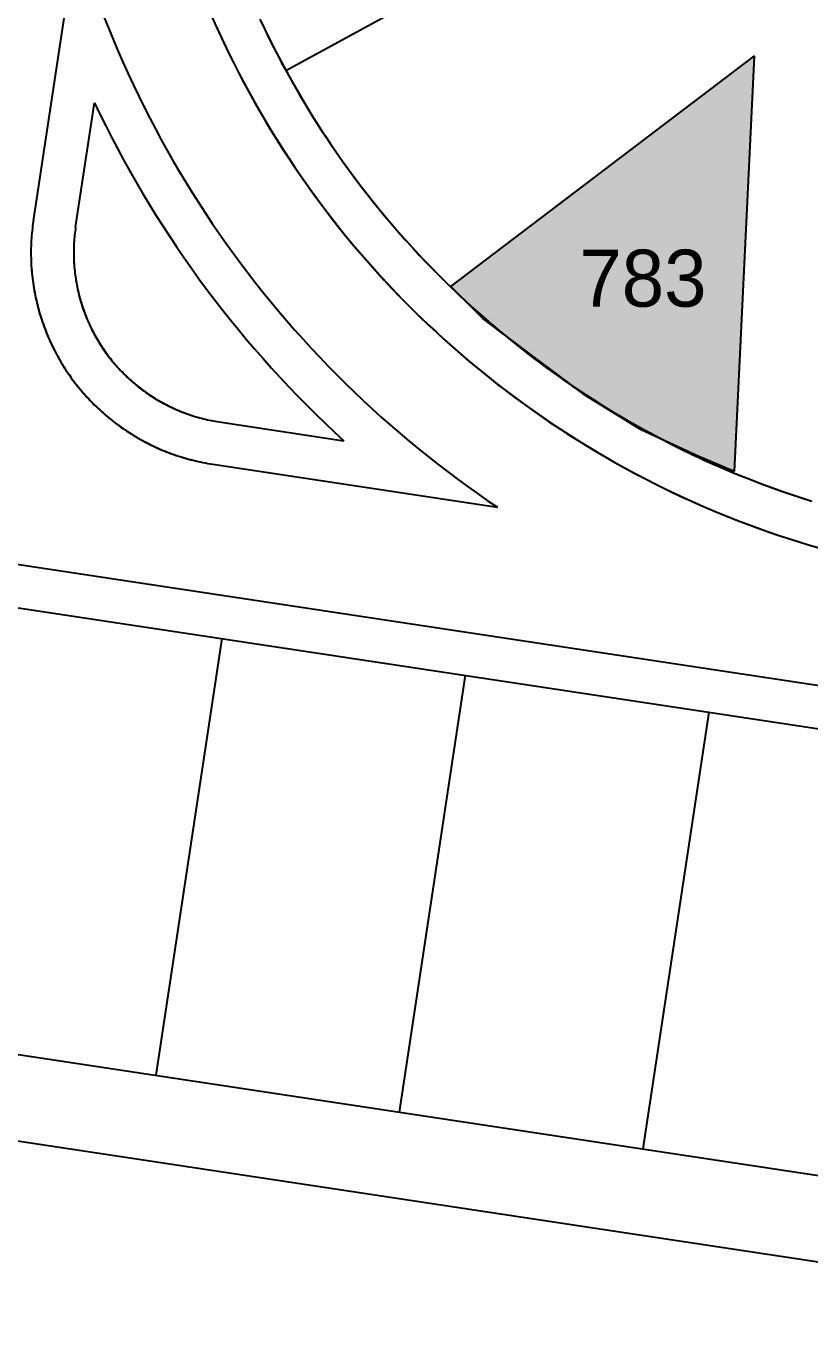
# Model space of a CAD drawing. Header units: metres. Extents: x 680594 to 684853, y 828874 to 830078.
# Drawn here: x 681835 to 681889.9, y 829496.6 to 829589.2 of the extents above; entities that cross this region are included whole.
import ezdxf
from ezdxf.enums import TextEntityAlignment as Align

# ---------------------------------------------------------------- set-up
doc = ezdxf.new("R2010")
doc.units = ezdxf.units.M
for name, color, linetype in [('PLOT_LINES', 7, 'Continuous'), ('PLOT_NUMBERS', 7, 'Continuous'), ('SELECTED_PLOTS', 3, 'Continuous')]:
    doc.layers.add(name, color=color, linetype=linetype)

msp = doc.modelspace()

# ---------------------------------------------------------------- hatches: boundary and pattern name
at = {"layer": 'SELECTED_PLOTS'}
h = msp.add_hatch(color=3, dxfattribs=at)
h.dxf.hatch_style = 1
h.paths.add_polyline_path([(681884.626, 829557.975), (681882, 829559.1), (681878.1, 829560.9), (681874.2, 829563.3), (681870.6, 829566), (681867, 829568.7), (681864.757, 829570.943), (681886.04, 829587.121)])

# ---------------------------------------------------------------- linework, layer by layer
at = {"layer": 'PLOT_LINES'}
for points in [[(681853.181, 829586.115), (681880.392, 829600.965)], [(681853.181, 829586.115), (681880.392, 829600.965)], [(681835.469, 829575.554), (681838.488, 829595.522)], [(681835.469, 829575.554), (681838.488, 829595.522)], [(681848.002, 829589.867), (681848.318, 829589.155), (681848.643, 829588.446), (681848.977, 829587.742), (681849.318, 829587.041), (681849.668, 829586.344), (681850.026, 829585.652), (681850.392, 829584.964), (681850.766, 829584.28), (681851.148, 829583.6), (681851.538, 829582.925), (681851.936, 829582.255), (681852.342, 829581.589), (681852.756, 829580.929), (681853.177, 829580.273), (681853.606, 829579.622), (681854.042, 829578.976), (681854.486, 829578.335), (681854.938, 829577.7), (681855.397, 829577.069), (681855.863, 829576.445), (681856.337, 829575.826), (681856.817, 829575.212), (681857.305, 829574.604), (681857.8, 829574.002), (681858.302, 829573.406), (681858.811, 829572.815), (681859.327, 829572.231), (681859.85, 829571.653), (681860.38, 829571.08), (681860.916, 829570.515), (681861.459, 829569.955), (681862.008, 829569.402), (681862.563, 829568.855), (681863.126, 829568.315), (681863.694, 829567.782), (681864.269, 829567.255), (681864.849, 829566.735), (681865.436, 829566.222), (681866.029, 829565.715), (681866.627, 829565.216), (681867.232, 829564.724), (681867.842, 829564.239), (681868.458, 829563.761), (681869.079, 829563.29), (681869.706, 829562.827), (681870.338, 829562.371), (681870.976, 829561.922), (681871.619, 829561.481), (681872.267, 829561.048), (681872.92, 829560.622), (681873.578, 829560.204), (681874.24, 829559.793), (681874.908, 829559.391), (681875.58, 829558.996), (681876.257, 829558.609), (681876.938, 829558.23), (681877.624, 829557.859), (681878.314, 829557.496), (681879.008, 829557.142), (681879.706, 829556.795), (681880.408, 829556.457), (681881.114, 829556.127), (681881.824, 829555.805), (681882.538, 829555.491), (681883.256, 829555.186), (681883.976, 829554.89), (681884.701, 829554.601), (681885.428, 829554.322), (681886.159, 829554.051), (681886.893, 829553.788), (681887.63, 829553.534), (681888.37, 829553.289), (681889.113, 829553.052), (681889.858, 829552.825), (681890.607, 829552.606)], [(681840.445, 829589.826), (681840.762, 829589.026), (681841.089, 829588.23), (681841.425, 829587.438), (681841.77, 829586.65), (681842.125, 829585.865), (681842.488, 829585.085), (681842.861, 829584.31), (681843.243, 829583.538), (681843.634, 829582.772), (681844.034, 829582.009), (681844.442, 829581.252), (681844.86, 829580.5), (681845.286, 829579.752), (681845.721, 829579.009), (681846.165, 829578.272), (681846.617, 829577.54), (681847.078, 829576.813), (681847.547, 829576.092), (681848.025, 829575.376), (681848.511, 829574.665), (681849.006, 829573.961), (681849.508, 829573.262), (681850.019, 829572.57), (681850.538, 829571.883), (681851.065, 829571.203), (681851.599, 829570.528), (681852.142, 829569.86), (681852.692, 829569.199), (681853.25, 829568.543), (681853.816, 829567.895), (681854.39, 829567.253), (681854.97, 829566.618), (681855.558, 829565.99), (681856.154, 829565.368), (681856.757, 829564.754), (681857.367, 829564.147), (681857.983, 829563.547), (681858.607, 829562.954), (681859.238, 829562.368), (681859.876, 829561.79), (681860.52, 829561.22), (681861.171, 829560.657), (681861.829, 829560.102), (681862.493, 829559.554), (681863.163, 829559.014), (681863.84, 829558.483), (681864.523, 829557.959), (681865.211, 829557.443), (681865.906, 829556.935), (681866.607, 829556.436), (681867.314, 829555.944), (681868.026, 829555.461)], [(681840.445, 829589.826), (681840.762, 829589.026), (681841.089, 829588.23), (681841.425, 829587.438), (681841.77, 829586.65), (681842.125, 829585.865), (681842.488, 829585.085), (681842.861, 829584.31), (681843.243, 829583.538), (681843.634, 829582.772), (681844.034, 829582.009), (681844.442, 829581.252), (681844.86, 829580.5), (681845.286, 829579.752), (681845.721, 829579.009), (681846.165, 829578.272), (681846.617, 829577.54), (681847.078, 829576.813), (681847.547, 829576.092), (681848.025, 829575.376), (681848.511, 829574.665), (681849.006, 829573.961), (681849.508, 829573.262), (681850.019, 829572.57), (681850.538, 829571.883), (681851.065, 829571.203), (681851.599, 829570.528), (681852.142, 829569.86), (681852.692, 829569.199), (681853.25, 829568.543), (681853.816, 829567.895), (681854.39, 829567.253), (681854.97, 829566.618), (681855.558, 829565.99), (681856.154, 829565.368), (681856.757, 829564.754), (681857.367, 829564.147), (681857.983, 829563.547), (681858.607, 829562.954), (681859.238, 829562.368), (681859.876, 829561.79), (681860.52, 829561.22), (681861.171, 829560.657), (681861.829, 829560.102), (681862.493, 829559.554), (681863.163, 829559.014), (681863.84, 829558.483), (681864.523, 829557.959), (681865.211, 829557.443), (681865.906, 829556.935), (681866.607, 829556.436), (681867.314, 829555.944), (681868.026, 829555.461)], [(681848.202, 829589.413), (681848.522, 829588.708), (681848.85, 829588.007), (681849.186, 829587.31), (681849.53, 829586.617), (681849.882, 829585.928), (681850.242, 829585.243), (681850.61, 829584.563), (681850.986, 829583.887), (681851.37, 829583.215), (681851.762, 829582.547), (681852.161, 829581.885), (681852.568, 829581.227), (681852.982, 829580.573), (681853.405, 829579.925), (681853.834, 829579.281), (681854.272, 829578.643), (681854.716, 829578.01), (681855.168, 829577.382), (681855.627, 829576.759), (681856.094, 829576.141), (681856.567, 829575.529), (681857.048, 829574.923), (681857.535, 829574.322), (681858.03, 829573.727), (681858.532, 829573.138), (681859.04, 829572.555), (681859.555, 829571.977), (681860.077, 829571.406), (681860.605, 829570.841), (681861.14, 829570.282), (681861.682, 829569.729), (681862.229, 829569.182), (681862.783, 829568.642), (681863.344, 829568.109), (681863.91, 829567.582), (681864.483, 829567.061), (681865.062, 829566.548), (681865.646, 829566.041), (681866.237, 829565.541), (681866.833, 829565.047), (681867.435, 829564.561), (681868.042, 829564.082), (681868.655, 829563.61), (681869.274, 829563.145), (681869.898, 829562.687), (681870.527, 829562.237), (681871.161, 829561.794), (681871.801, 829561.358), (681872.445, 829560.93), (681873.095, 829560.509), (681873.749, 829560.096), (681874.408, 829559.691), (681875.072, 829559.293), (681875.74, 829558.903), (681876.413, 829558.521), (681877.09, 829558.147), (681877.771, 829557.78), (681878.457, 829557.422), (681879.147, 829557.072), (681879.841, 829556.729), (681880.539, 829556.395), (681881.24, 829556.069), (681881.946, 829555.751), (681882.655, 829555.441), (681883.367, 829555.14), (681884.083, 829554.846), (681884.803, 829554.562), (681885.526, 829554.285), (681886.251, 829554.017), (681886.98, 829553.758), (681887.712, 829553.507), (681888.447, 829553.264), (681889.185, 829553.03), (681889.925, 829552.805), (681890.668, 829552.588)], [(681851.363, 829589.713), (681851.681, 829589.041), (681852.007, 829588.371), (681852.341, 829587.706), (681852.683, 829587.045), (681853.033, 829586.388), (681853.39, 829585.735), (681853.755, 829585.086), (681854.127, 829584.441), (681854.507, 829583.801), (681854.895, 829583.166), (681855.289, 829582.535), (681855.692, 829581.908), (681856.101, 829581.287), (681856.518, 829580.67), (681856.942, 829580.058), (681857.373, 829579.452), (681857.811, 829578.85), (681858.257, 829578.253), (681858.709, 829577.662), (681859.168, 829577.076), (681859.634, 829576.496), (681860.107, 829575.921), (681860.586, 829575.351), (681861.072, 829574.788), (681861.565, 829574.229), (681862.064, 829573.677), (681862.569, 829573.131), (681863.081, 829572.591), (681863.6, 829572.056), (681864.124, 829571.528), (681864.655, 829571.006), (681865.192, 829570.49), (681865.734, 829569.981), (681866.283, 829569.478), (681866.837, 829568.981), (681867.398, 829568.491), (681867.964, 829568.008), (681868.535, 829567.531), (681869.113, 829567.061), (681869.695, 829566.598), (681870.283, 829566.141), (681870.877, 829565.692), (681871.475, 829565.25), (681872.079, 829564.814), (681872.688, 829564.386), (681873.302, 829563.965), (681873.92, 829563.551), (681874.544, 829563.144), (681875.172, 829562.745), (681875.805, 829562.353), (681876.442, 829561.968), (681877.084, 829561.591), (681877.73, 829561.222), (681878.381, 829560.86), (681879.035, 829560.506), (681879.694, 829560.16), (681880.357, 829559.821), (681881.024, 829559.49), (681881.694, 829559.167), (681882.369, 829558.852), (681883.047, 829558.544), (681883.728, 829558.245), (681884.413, 829557.954), (681885.102, 829557.671), (681885.793, 829557.395), (681886.488, 829557.128), (681887.186, 829556.869), (681887.887, 829556.619), (681888.591, 829556.376), (681889.297, 829556.142), (681890.007, 829555.916)], [(681851.56, 829589.294), (681851.881, 829588.629), (681852.209, 829587.967), (681852.545, 829587.309), (681852.889, 829586.655), (681853.241, 829586.005), (681853.6, 829585.359), (681853.966, 829584.718), (681854.34, 829584.081), (681854.721, 829583.448), (681855.11, 829582.819), (681855.506, 829582.196), (681855.909, 829581.576), (681856.319, 829580.962), (681856.737, 829580.352), (681857.161, 829579.748), (681857.593, 829579.148), (681858.031, 829578.553), (681858.477, 829577.964), (681858.929, 829577.379), (681859.388, 829576.8), (681859.854, 829576.227), (681860.326, 829575.658), (681860.805, 829575.096), (681861.29, 829574.539), (681861.782, 829573.987), (681862.28, 829573.442), (681862.785, 829572.902), (681863.296, 829572.368), (681863.813, 829571.84), (681864.336, 829571.319), (681864.865, 829570.803), (681865.4, 829570.293), (681865.941, 829569.79), (681866.488, 829569.293), (681867.04, 829568.803), (681867.598, 829568.319), (681868.162, 829567.841), (681868.731, 829567.37), (681869.306, 829566.906), (681869.886, 829566.448), (681870.472, 829565.998), (681871.062, 829565.554), (681871.658, 829565.117), (681872.259, 829564.686), (681872.865, 829564.263), (681873.475, 829563.847), (681874.091, 829563.439), (681874.711, 829563.037), (681875.336, 829562.643), (681875.965, 829562.255), (681876.599, 829561.876), (681877.237, 829561.503), (681877.879, 829561.138), (681878.526, 829560.781), (681879.177, 829560.431), (681879.831, 829560.089), (681880.49, 829559.754), (681881.153, 829559.427), (681881.819, 829559.108), (681882.489, 829558.796), (681883.163, 829558.493), (681883.84, 829558.197), (681884.52, 829557.909), (681885.204, 829557.629), (681885.891, 829557.357), (681886.581, 829557.093), (681887.274, 829556.837), (681887.97, 829556.59), (681888.669, 829556.35), (681889.371, 829556.118), (681890.075, 829555.895)], [(681838.435, 829575.106), (681839.756, 829583.845)], [(681838.435, 829575.106), (681839.756, 829583.845)], [(681839.756, 829583.845), (681840.145, 829583.035), (681840.543, 829582.229), (681840.951, 829581.428), (681841.368, 829580.632), (681841.795, 829579.841), (681842.23, 829579.055), (681842.675, 829578.274), (681843.129, 829577.499), (681843.592, 829576.729), (681844.064, 829575.964), (681844.545, 829575.205), (681845.035, 829574.452), (681845.534, 829573.704), (681846.041, 829572.963), (681846.558, 829572.227), (681847.082, 829571.497), (681847.616, 829570.774), (681848.157, 829570.057), (681848.708, 829569.347), (681849.266, 829568.643), (681849.833, 829567.945), (681850.408, 829567.254), (681850.991, 829566.57), (681851.581, 829565.893), (681852.18, 829565.223), (681852.787, 829564.56), (681853.401, 829563.905), (681854.023, 829563.256), (681854.653, 829562.615), (681855.29, 829561.981), (681855.935, 829561.355), (681856.587, 829560.736), (681857.246, 829560.125)], [(681839.756, 829583.845), (681840.145, 829583.035), (681840.543, 829582.229), (681840.951, 829581.428), (681841.368, 829580.632), (681841.795, 829579.841), (681842.23, 829579.055), (681842.675, 829578.274), (681843.129, 829577.499), (681843.592, 829576.729), (681844.064, 829575.964), (681844.545, 829575.205), (681845.035, 829574.452), (681845.534, 829573.704), (681846.041, 829572.963), (681846.558, 829572.227), (681847.082, 829571.497), (681847.616, 829570.774), (681848.157, 829570.057), (681848.708, 829569.347), (681849.266, 829568.643), (681849.833, 829567.945), (681850.408, 829567.254), (681850.991, 829566.57), (681851.581, 829565.893), (681852.18, 829565.223), (681852.787, 829564.56), (681853.401, 829563.905), (681854.023, 829563.256), (681854.653, 829562.615), (681855.29, 829561.981), (681855.935, 829561.355), (681856.587, 829560.736), (681857.246, 829560.125)], [(681835.469, 829575.554), (681835.444, 829575.381), (681835.421, 829575.208), (681835.4, 829575.035), (681835.381, 829574.862), (681835.364, 829574.688), (681835.349, 829574.514), (681835.336, 829574.34), (681835.325, 829574.166), (681835.316, 829573.992), (681835.309, 829573.817), (681835.304, 829573.643), (681835.301, 829573.468), (681835.3, 829573.294), (681835.302, 829573.119), (681835.305, 829572.945), (681835.31, 829572.77), (681835.317, 829572.596), (681835.327, 829572.422), (681835.338, 829572.247), (681835.351, 829572.073), (681835.367, 829571.9), (681835.384, 829571.726), (681835.404, 829571.552), (681835.425, 829571.379), (681835.449, 829571.206), (681835.474, 829571.034), (681835.502, 829570.861), (681835.531, 829570.689), (681835.563, 829570.518), (681835.596, 829570.346), (681835.632, 829570.175), (681835.669, 829570.005), (681835.709, 829569.835), (681835.75, 829569.665), (681835.794, 829569.496), (681835.839, 829569.328), (681835.886, 829569.16), (681835.936, 829568.992), (681835.987, 829568.826), (681836.04, 829568.659), (681836.095, 829568.494), (681836.152, 829568.329), (681836.211, 829568.164), (681836.272, 829568.001), (681836.335, 829567.838), (681836.399, 829567.676), (681836.466, 829567.515), (681836.534, 829567.354), (681836.604, 829567.194), (681836.677, 829567.035), (681836.751, 829566.877), (681836.826, 829566.72), (681836.904, 829566.564), (681836.983, 829566.408), (681837.065, 829566.254), (681837.148, 829566.1), (681837.232, 829565.948), (681837.319, 829565.796), (681837.407, 829565.646), (681837.497, 829565.496), (681837.589, 829565.348), (681837.683, 829565.2), (681837.778, 829565.054), (681837.875, 829564.909), (681837.973, 829564.765), (681838.074, 829564.622), (681838.176, 829564.48), (681838.279, 829564.34), (681838.384, 829564.201), (681838.491, 829564.063), (681838.6, 829563.926), (681838.71, 829563.79), (681838.821, 829563.656), (681838.934, 829563.523), (681839.049, 829563.392), (681839.165, 829563.261), (681839.283, 829563.132), (681839.402, 829563.005), (681839.523, 829562.879), (681839.645, 829562.754), (681839.768, 829562.631), (681839.893, 829562.509), (681840.02, 829562.389), (681840.148, 829562.27), (681840.277, 829562.152), (681840.407, 829562.037), (681840.539, 829561.922), (681840.672, 829561.809), (681840.807, 829561.698), (681840.943, 829561.589), (681841.08, 829561.48), (681841.218, 829561.374), (681841.357, 829561.269), (681841.498, 829561.166), (681841.64, 829561.064), (681841.783, 829560.964), (681841.927, 829560.866), (681842.073, 829560.77), (681842.219, 829560.675), (681842.367, 829560.581), (681842.515, 829560.49), (681842.665, 829560.4), (681842.816, 829560.312), (681842.968, 829560.226), (681843.12, 829560.142), (681843.274, 829560.059), (681843.429, 829559.978), (681843.584, 829559.899), (681843.741, 829559.822), (681843.898, 829559.747), (681844.057, 829559.673), (681844.216, 829559.601), (681844.376, 829559.531), (681844.536, 829559.463), (681844.698, 829559.397), (681844.86, 829559.333), (681845.023, 829559.271), (681845.187, 829559.21), (681845.351, 829559.152), (681845.516, 829559.095), (681845.682, 829559.04), (681845.849, 829558.988), (681846.016, 829558.937), (681846.183, 829558.888), (681846.351, 829558.841), (681846.52, 829558.796), (681846.689, 829558.753), (681846.859, 829558.712), (681847.029, 829558.673), (681847.199, 829558.636), (681847.37, 829558.601), (681847.542, 829558.568), (681847.713, 829558.537), (681847.885, 829558.507), (681848.058, 829558.48)], [(681835.469, 829575.554), (681835.444, 829575.38), (681835.42, 829575.206), (681835.399, 829575.031), (681835.38, 829574.857), (681835.363, 829574.682), (681835.348, 829574.506), (681835.335, 829574.331), (681835.324, 829574.155), (681835.315, 829573.98), (681835.308, 829573.804), (681835.304, 829573.628), (681835.301, 829573.453), (681835.3, 829573.277), (681835.302, 829573.101), (681835.305, 829572.925), (681835.311, 829572.749), (681835.318, 829572.574), (681835.328, 829572.398), (681835.34, 829572.223), (681835.354, 829572.047), (681835.37, 829571.872), (681835.387, 829571.697), (681835.407, 829571.523), (681835.429, 829571.348), (681835.453, 829571.174), (681835.479, 829571), (681835.508, 829570.827), (681835.538, 829570.653), (681835.57, 829570.48), (681835.604, 829570.308), (681835.64, 829570.136), (681835.679, 829569.964), (681835.719, 829569.793), (681835.761, 829569.622), (681835.805, 829569.452), (681835.852, 829569.283), (681835.9, 829569.114), (681835.95, 829568.945), (681836.002, 829568.777), (681836.056, 829568.61), (681836.112, 829568.443), (681836.17, 829568.277), (681836.23, 829568.112), (681836.292, 829567.947), (681836.356, 829567.783), (681836.422, 829567.62), (681836.49, 829567.458), (681836.559, 829567.297), (681836.631, 829567.136), (681836.704, 829566.976), (681836.779, 829566.817), (681836.856, 829566.659), (681836.935, 829566.502), (681837.016, 829566.346), (681837.098, 829566.191), (681837.183, 829566.036), (681837.269, 829565.883), (681837.357, 829565.731), (681837.447, 829565.58), (681837.538, 829565.429), (681837.632, 829565.28), (681837.727, 829565.132), (681837.823, 829564.986), (681837.922, 829564.84), (681838.022, 829564.695), (681838.124, 829564.552), (681838.227, 829564.41), (681838.332, 829564.269), (681838.439, 829564.129), (681838.548, 829563.991), (681838.658, 829563.854), (681838.769, 829563.718), (681838.883, 829563.584), (681838.997, 829563.45), (681839.114, 829563.319), (681839.232, 829563.188), (681839.351, 829563.059), (681839.472, 829562.931), (681839.595, 829562.805), (681839.718, 829562.68), (681839.844, 829562.557), (681839.971, 829562.435), (681840.099, 829562.315), (681840.228, 829562.196), (681840.359, 829562.079), (681840.492, 829561.963), (681840.625, 829561.849), (681840.76, 829561.736), (681840.897, 829561.625), (681841.034, 829561.516), (681841.173, 829561.408), (681841.314, 829561.302), (681841.455, 829561.197), (681841.598, 829561.094), (681841.741, 829560.993), (681841.886, 829560.894), (681842.032, 829560.796), (681842.18, 829560.7), (681842.328, 829560.606), (681842.478, 829560.513), (681842.628, 829560.422), (681842.78, 829560.333), (681842.932, 829560.246), (681843.086, 829560.16), (681843.241, 829560.077), (681843.396, 829559.995), (681843.553, 829559.915), (681843.711, 829559.837), (681843.869, 829559.76), (681844.028, 829559.686), (681844.188, 829559.613), (681844.349, 829559.543), (681844.511, 829559.474), (681844.674, 829559.407), (681844.837, 829559.342), (681845.001, 829559.279), (681845.166, 829559.218), (681845.332, 829559.159), (681845.498, 829559.101), (681845.665, 829559.046), (681845.832, 829558.993), (681846.001, 829558.941), (681846.169, 829558.892), (681846.339, 829558.844), (681846.508, 829558.799), (681846.679, 829558.755), (681846.85, 829558.714), (681847.021, 829558.675), (681847.193, 829558.637), (681847.365, 829558.602), (681847.538, 829558.568), (681847.711, 829558.537), (681847.884, 829558.508), (681848.058, 829558.48)], [(681838.435, 829575.106), (681838.415, 829574.968), (681838.397, 829574.829), (681838.38, 829574.691), (681838.365, 829574.552), (681838.351, 829574.413), (681838.339, 829574.274), (681838.329, 829574.134), (681838.32, 829573.995), (681838.313, 829573.856), (681838.307, 829573.716), (681838.303, 829573.577), (681838.301, 829573.437), (681838.3, 829573.297), (681838.301, 829573.158), (681838.304, 829573.018), (681838.308, 829572.879), (681838.314, 829572.739), (681838.321, 829572.6), (681838.331, 829572.46), (681838.341, 829572.321), (681838.354, 829572.182), (681838.368, 829572.043), (681838.383, 829571.904), (681838.4, 829571.766), (681838.419, 829571.627), (681838.439, 829571.489), (681838.461, 829571.351), (681838.485, 829571.214), (681838.51, 829571.076), (681838.537, 829570.939), (681838.566, 829570.803), (681838.596, 829570.666), (681838.627, 829570.53), (681838.66, 829570.395), (681838.695, 829570.259), (681838.731, 829570.125), (681838.769, 829569.99), (681838.809, 829569.856), (681838.85, 829569.723), (681838.892, 829569.59), (681838.936, 829569.457), (681838.982, 829569.325), (681839.029, 829569.194), (681839.078, 829569.063), (681839.128, 829568.933), (681839.179, 829568.803), (681839.233, 829568.674), (681839.287, 829568.546), (681839.344, 829568.418), (681839.401, 829568.291), (681839.46, 829568.164), (681839.521, 829568.038), (681839.583, 829567.913), (681839.647, 829567.789), (681839.712, 829567.665), (681839.778, 829567.543), (681839.846, 829567.42), (681839.915, 829567.299), (681839.986, 829567.179), (681840.058, 829567.059), (681840.131, 829566.94), (681840.206, 829566.823), (681840.282, 829566.706), (681840.36, 829566.589), (681840.439, 829566.474), (681840.519, 829566.36), (681840.601, 829566.247), (681840.683, 829566.134), (681840.768, 829566.023), (681840.853, 829565.912), (681840.94, 829565.803), (681841.028, 829565.695), (681841.117, 829565.587), (681841.208, 829565.481), (681841.299, 829565.376), (681841.392, 829565.271), (681841.486, 829565.168), (681841.582, 829565.066), (681841.678, 829564.965), (681841.776, 829564.866), (681841.875, 829564.767), (681841.975, 829564.67), (681842.076, 829564.573), (681842.178, 829564.478), (681842.281, 829564.384), (681842.386, 829564.292), (681842.491, 829564.2), (681842.598, 829564.11), (681842.705, 829564.021), (681842.814, 829563.933), (681842.924, 829563.847), (681843.034, 829563.762), (681843.146, 829563.678), (681843.259, 829563.595), (681843.372, 829563.514), (681843.487, 829563.434), (681843.602, 829563.355), (681843.718, 829563.278), (681843.835, 829563.202), (681843.954, 829563.128), (681844.072, 829563.054), (681844.192, 829562.983), (681844.313, 829562.912), (681844.434, 829562.843), (681844.556, 829562.776), (681844.679, 829562.71), (681844.803, 829562.645), (681844.928, 829562.582), (681845.053, 829562.52), (681845.179, 829562.46), (681845.305, 829562.401), (681845.433, 829562.343), (681845.561, 829562.287), (681845.689, 829562.233), (681845.818, 829562.18), (681845.948, 829562.129), (681846.079, 829562.079), (681846.21, 829562.031), (681846.341, 829561.984), (681846.473, 829561.938), (681846.606, 829561.895), (681846.739, 829561.852), (681846.872, 829561.812), (681847.007, 829561.773), (681847.141, 829561.735), (681847.276, 829561.699), (681847.411, 829561.665), (681847.547, 829561.632), (681847.683, 829561.601), (681847.819, 829561.571), (681847.956, 829561.543), (681848.093, 829561.516), (681848.231, 829561.492), (681848.368, 829561.468), (681848.506, 829561.447)], [(681838.435, 829575.106), (681838.415, 829574.966), (681838.396, 829574.827), (681838.379, 829574.687), (681838.364, 829574.548), (681838.35, 829574.408), (681838.338, 829574.267), (681838.328, 829574.127), (681838.319, 829573.987), (681838.312, 829573.846), (681838.307, 829573.706), (681838.303, 829573.565), (681838.301, 829573.424), (681838.3, 829573.284), (681838.301, 829573.143), (681838.304, 829573.002), (681838.309, 829572.862), (681838.315, 829572.721), (681838.323, 829572.581), (681838.332, 829572.441), (681838.343, 829572.3), (681838.356, 829572.16), (681838.37, 829572.02), (681838.386, 829571.88), (681838.404, 829571.741), (681838.423, 829571.602), (681838.444, 829571.462), (681838.466, 829571.324), (681838.49, 829571.185), (681838.516, 829571.047), (681838.543, 829570.909), (681838.572, 829570.771), (681838.603, 829570.634), (681838.635, 829570.497), (681838.669, 829570.36), (681838.704, 829570.224), (681838.741, 829570.088), (681838.78, 829569.953), (681838.82, 829569.818), (681838.862, 829569.684), (681838.905, 829569.55), (681838.95, 829569.417), (681838.996, 829569.284), (681839.044, 829569.152), (681839.094, 829569.02), (681839.145, 829568.889), (681839.198, 829568.759), (681839.252, 829568.629), (681839.307, 829568.5), (681839.365, 829568.371), (681839.423, 829568.243), (681839.483, 829568.116), (681839.545, 829567.99), (681839.608, 829567.864), (681839.673, 829567.739), (681839.739, 829567.615), (681839.806, 829567.491), (681839.875, 829567.369), (681839.946, 829567.247), (681840.017, 829567.126), (681840.091, 829567.006), (681840.165, 829566.887), (681840.241, 829566.768), (681840.319, 829566.651), (681840.397, 829566.534), (681840.478, 829566.419), (681840.559, 829566.304), (681840.642, 829566.19), (681840.726, 829566.078), (681840.811, 829565.966), (681840.898, 829565.855), (681840.986, 829565.745), (681841.076, 829565.637), (681841.166, 829565.529), (681841.258, 829565.423), (681841.351, 829565.317), (681841.445, 829565.213), (681841.541, 829565.11), (681841.638, 829565.007), (681841.736, 829564.907), (681841.835, 829564.807), (681841.935, 829564.708), (681842.037, 829564.611), (681842.139, 829564.514), (681842.243, 829564.419), (681842.348, 829564.325), (681842.453, 829564.233), (681842.56, 829564.141), (681842.668, 829564.051), (681842.778, 829563.963), (681842.888, 829563.875), (681842.999, 829563.789), (681843.111, 829563.704), (681843.224, 829563.62), (681843.338, 829563.538), (681843.453, 829563.457), (681843.569, 829563.377), (681843.686, 829563.299), (681843.804, 829563.222), (681843.923, 829563.147), (681844.042, 829563.073), (681844.163, 829563), (681844.284, 829562.929), (681844.406, 829562.859), (681844.529, 829562.791), (681844.653, 829562.724), (681844.777, 829562.658), (681844.902, 829562.594), (681845.028, 829562.532), (681845.155, 829562.471), (681845.283, 829562.411), (681845.411, 829562.353), (681845.54, 829562.297), (681845.669, 829562.241), (681845.799, 829562.188), (681845.93, 829562.136), (681846.061, 829562.085), (681846.193, 829562.037), (681846.325, 829561.989), (681846.458, 829561.943), (681846.592, 829561.899), (681846.726, 829561.856), (681846.861, 829561.815), (681846.996, 829561.776), (681847.131, 829561.738), (681847.267, 829561.701), (681847.403, 829561.667), (681847.54, 829561.634), (681847.677, 829561.602), (681847.814, 829561.572), (681847.952, 829561.544), (681848.09, 829561.517), (681848.229, 829561.492), (681848.367, 829561.468), (681848.506, 829561.447)], [(681737.774, 829566.052), (681926.482, 829537.521)], [(681737.774, 829566.052), (681926.482, 829537.521)], [(681848.506, 829561.447), (681857.246, 829560.125)], [(681848.506, 829561.447), (681857.246, 829560.125)], [(681848.058, 829558.48), (681868.026, 829555.461)], [(681848.058, 829558.48), (681868.026, 829555.461)], [(681831.599, 829548.832), (681926.034, 829534.554)], [(681831.599, 829548.832), (681926.034, 829534.554)], [(681848.685, 829546.249), (681844.051, 829515.597)], [(681848.685, 829546.249), (681844.051, 829515.597)], [(681865.771, 829543.666), (681861.136, 829513.014)], [(681865.771, 829543.666), (681861.136, 829513.014)], [(681882.857, 829541.083), (681878.222, 829510.431)], [(681882.857, 829541.083), (681878.222, 829510.431)], [(681722.895, 829527.847), (681929.401, 829496.625)], [(681722.895, 829527.847), (681929.401, 829496.625)], [(681826.965, 829518.181), (681930.298, 829502.557)], [(681826.965, 829518.181), (681930.298, 829502.557)]]:
    msp.add_lwpolyline(points, dxfattribs=at)
at = {"layer": 'SELECTED_PLOTS', "color": 7}
msp.add_lwpolyline([(681884.626, 829557.975), (681882, 829559.1), (681878.1, 829560.9), (681874.2, 829563.3), (681870.6, 829566), (681867, 829568.7), (681864.757, 829570.943), (681886.04, 829587.121)], close=True, dxfattribs=at)

# ---------------------------------------------------------------- texts
at = {"layer": 'PLOT_NUMBERS', "color": 7}
msp.add_text('783', height=4, dxfattribs=at).set_placement((681878.234, 829571.535), align=Align.MIDDLE_CENTER)

doc.saveas('drawing.dxf')
